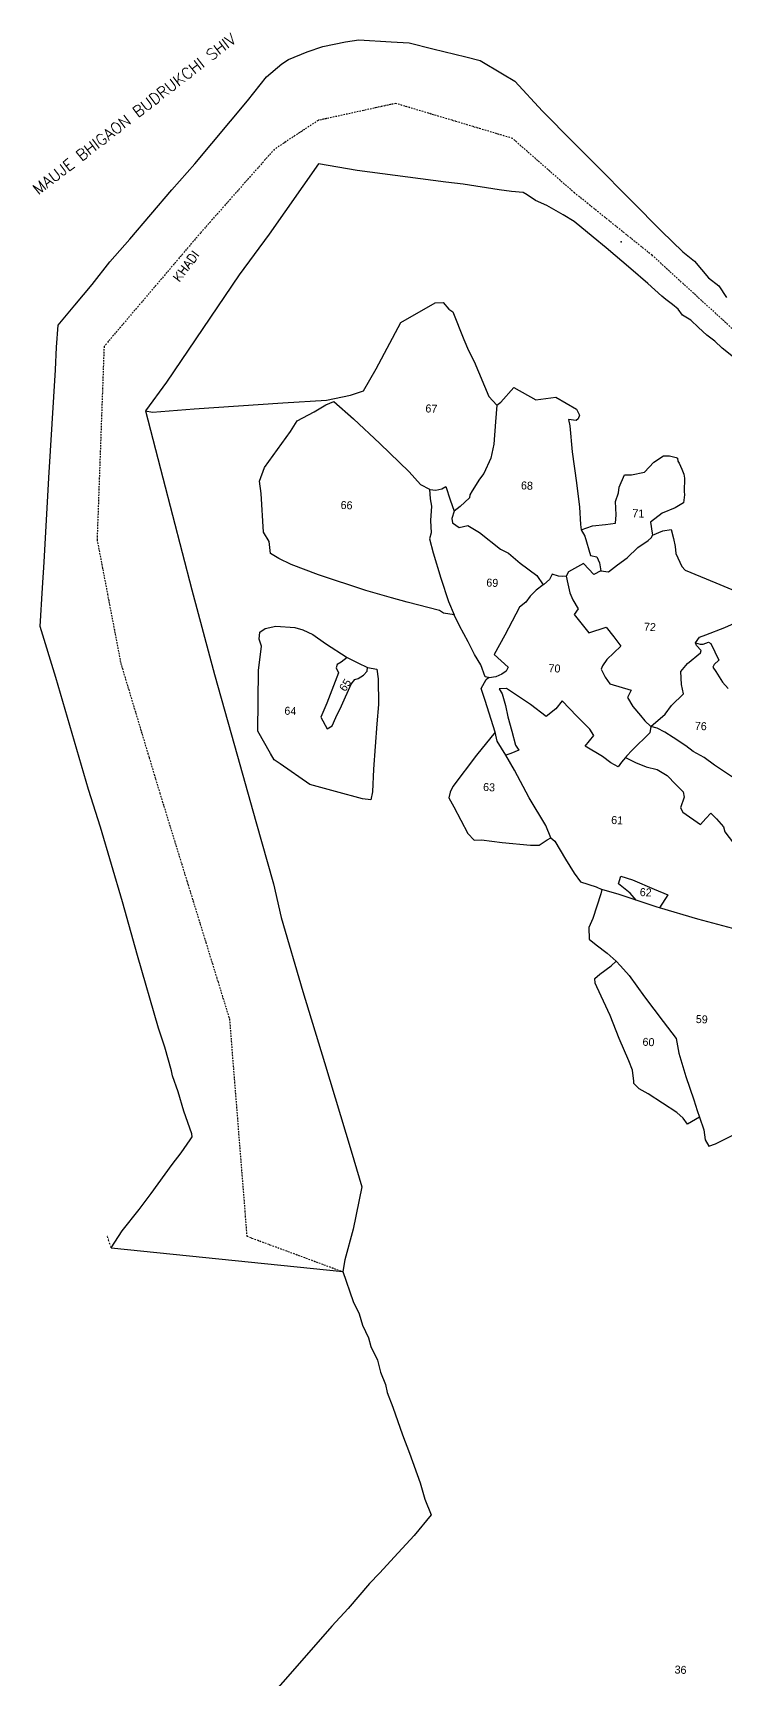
# Model space of a CAD drawing. Header units: feet. Extents: x 265428 to 267460, y 2141382 to 2144375.
# Drawn here: x 265428 to 266210, y 2142515 to 2144375 of the extents above; entities that cross this region are included whole.
import ezdxf
from ezdxf.enums import TextEntityAlignment as Align

# ---------------------------------------------------------------- set-up
doc = ezdxf.new("R2010")
doc.units = ezdxf.units.FT
doc.header["$LTSCALE"] = 0.3
doc.header["$MEASUREMENT"] = 0
doc.linetypes.add('DASHDOT', pattern=[1, 0.5, -0.25, 0, -0.25])
doc.linetypes.add('DIVIDE', pattern=[1.25, 0.5, -0.25, 0, -0.25, 0, -0.25])
for name, color, linetype in [('OFF', 1, 'Continuous'), ('POLY_PARCEL', 6, 'Continuous'), ('POLY_WATER', 4, 'Continuous'), ('TEXT_MAPIN', 7, 'Continuous'), ('TEXT_MAPOUT', 7, 'Continuous'), ('TEXT_PARCEL', 7, 'Continuous'), ('V_BOUND_LINE', 7, 'Continuous'), ('V_BOUND_STREAM_LINE', 7, 'DASHDOT'), ('V_DIVIDE_LINE', 7, 'DIVIDE')]:
    doc.layers.add(name, color=color, linetype=linetype)
doc.styles.get("Standard").update_dxf_attribs({"font": 'simplex.shx'})
doc.styles.add('TEXT_MAP', font='', dxfattribs={"height": 1.8})
doc.styles.get('TEXT_MAP').set_extended_font_data('Kruti Dev 050')

msp = doc.modelspace()

# ---------------------------------------------------------------- linework, layer by layer
at = {"layer": 'OFF'}
msp.add_line((265516.4, 2143002.6), (265778, 2142975.6), dxfattribs=at)
at = {"layer": 'POLY_PARCEL'}
for p, q in [((265843.8, 2144048), (265882.5, 2144070.4)), ((265882.5, 2144070.4), (265891.5, 2144070.8)), ((265891.5, 2144070.8), (265897.8, 2144063)), ((265897.8, 2144063), (265902.5, 2144060.2)), ((265902.5, 2144060.2), (265914.9, 2144028.7)), ((265815.9, 2143995.9), (265843.8, 2144048)), ((265914.9, 2144028.7), (265920.1, 2144016.3)), ((265920.1, 2144016.3), (265926.5, 2144004.2)), ((265926.5, 2144004.2), (265943, 2143964.6)), ((265801.5, 2143970.9), (265815.9, 2143995.9)), ((265759.8, 2143960.3), (265786.8, 2143965.8)), ((265786.8, 2143965.8), (265801.5, 2143970.9)), ((265943, 2143964.6), (265952, 2143954.6)), ((265956.5, 2143957.9), (265971.2, 2143974.5)), ((265971.2, 2143974.5), (265996.2, 2143960.6)), ((265996.2, 2143960.6), (266018.9, 2143963.6)), ((266018.9, 2143963.6), (266042.3, 2143950.1)), ((265555.1, 2143948.4), (265563.3, 2143946.7)), ((265563.3, 2143946.7), (265610.3, 2143950.6)), ((265610.3, 2143950.6), (265710.3, 2143957.2)), ((265710.3, 2143957.2), (265759.8, 2143960.3)), ((265726.5, 2143936.9), (265745.6, 2143947.2)), ((265745.6, 2143947.2), (265759.1, 2143955)), ((265759.1, 2143955), (265768.1, 2143959)), ((265768.1, 2143959), (265790.3, 2143939.2)), ((265952, 2143954.6), (265950.5, 2143935.9)), ((265952, 2143954.6), (265956.5, 2143957.9)), ((266042.3, 2143950.1), (266045.7, 2143943.3)), ((266045.7, 2143943.3), (266044.1, 2143939.1)), ((265689.7, 2143884.3), (265719.2, 2143925)), ((265719.2, 2143925), (265726.5, 2143936.9)), ((265790.3, 2143939.2), (265819.8, 2143911.4)), ((265950.5, 2143935.9), (265948.8, 2143910.7)), ((266041.7, 2143937.2), (266033.3, 2143938.4)), ((266033.3, 2143938.4), (266034.5, 2143931.4)), ((266034.5, 2143931.4), (266037.4, 2143902.1)), ((266044.1, 2143939.1), (266041.7, 2143937.2)), ((265819.8, 2143911.4), (265853.2, 2143879.4)), ((265948.8, 2143910.7), (265945.3, 2143894.7)), ((265945.3, 2143894.7), (265937.4, 2143877.5)), ((266037.4, 2143902.1), (266042.1, 2143866.8)), ((266118.9, 2143878.9), (266129.7, 2143890.1)), ((266129.7, 2143890.1), (266140.6, 2143897.5)), ((266140.6, 2143897.5), (266147.1, 2143897.4)), ((266147.1, 2143897.4), (266154.9, 2143895.7)), ((266154.9, 2143895.7), (266156.3, 2143894.6)), ((266156.3, 2143894.6), (266156.6, 2143891.4)), ((266156.6, 2143891.4), (266158.1, 2143889.2)), ((266158.1, 2143889.2), (266159.8, 2143885.8)), ((265684.1, 2143868.9), (265689.7, 2143884.3)), ((265686, 2143854.8), (265684.1, 2143868.9)), ((265853.2, 2143879.4), (265865.8, 2143865.2)), ((265932.4, 2143871.1), (265924.3, 2143857.9)), ((265937.4, 2143877.5), (265932.4, 2143871.1)), ((266090.4, 2143862.2), (266096.4, 2143875.9)), ((266096.4, 2143875.9), (266104.4, 2143875.8)), ((266104.4, 2143875.8), (266118.9, 2143878.9)), ((266159.8, 2143885.8), (266161.1, 2143882.5)), ((266161.1, 2143882.5), (266163.4, 2143876.8)), ((266163.4, 2143876.8), (266164.3, 2143872.2)), ((266164.3, 2143872.2), (266163.7, 2143857.1)), ((265688.6, 2143811.1), (265686, 2143854.8)), ((265865.8, 2143865.2), (265875.9, 2143859.6)), ((265875.9, 2143859.6), (265876.8, 2143849)), ((265875.9, 2143859.6), (265876.4, 2143859.3)), ((265876.4, 2143859.3), (265883.3, 2143858.7)), ((265883.3, 2143858.7), (265889.9, 2143860)), ((265889.9, 2143860), (265894.6, 2143862.6)), ((265894.6, 2143862.6), (265899.6, 2143847.8)), ((265921.2, 2143849.9), (265910.7, 2143840.1)), ((265921.8, 2143853.4), (265921.2, 2143849.9)), ((265924.3, 2143857.9), (265921.8, 2143853.4)), ((266042.1, 2143866.8), (266045.4, 2143839.3)), ((266086.1, 2143846), (266089.6, 2143855.6)), ((266089.6, 2143855.6), (266090.4, 2143862.2)), ((266164.2, 2143853.4), (266163, 2143844.5)), ((266163.7, 2143857.1), (266164.2, 2143853.4)), ((265876.8, 2143849), (265878.5, 2143840.6)), ((265878.5, 2143840.6), (265877.2, 2143824.2)), ((265899.6, 2143847.8), (265904.1, 2143834.8)), ((265904.1, 2143834.8), (265901.3, 2143826.6)), ((265910.7, 2143840.1), (265904.1, 2143834.8)), ((266045.4, 2143839.3), (266046.7, 2143819.8)), ((266086.9, 2143830.8), (266086.1, 2143846)), ((266139, 2143832.5), (266125.9, 2143822.6)), ((266153.8, 2143838.5), (266139, 2143832.5)), ((266163, 2143844.5), (266153.8, 2143838.5)), ((265877.2, 2143824.2), (265877.9, 2143810.3)), ((265901.3, 2143826.6), (265902, 2143821.7)), ((265902, 2143821.7), (265909.6, 2143816.4)), ((265909.6, 2143816.4), (265919.5, 2143818.6)), ((265919.5, 2143818.6), (265932.7, 2143810.8)), ((266046.7, 2143819.8), (266047.5, 2143813.8)), ((266047.5, 2143813.8), (266060.4, 2143818.2)), ((266047.5, 2143813.8), (266051.5, 2143806.6)), ((266060.4, 2143818.2), (266075.1, 2143820)), ((266075.1, 2143820), (266086.2, 2143821.5)), ((266086.2, 2143821.5), (266086.9, 2143830.8)), ((266125.9, 2143822.6), (266127.5, 2143810.1)), ((266128, 2143807.6), (266139.5, 2143812.5)), ((266139.5, 2143812.5), (266149, 2143814.2)), ((266149, 2143814.2), (266151.7, 2143804.1)), ((265694.8, 2143800.5), (265688.6, 2143811.1)), ((265696.6, 2143787.2), (265694.8, 2143800.5)), ((265877.9, 2143810.3), (265876.1, 2143803.6)), ((265876.1, 2143803.6), (265880.3, 2143787.8)), ((265932.7, 2143810.8), (265956.3, 2143791.8)), ((266051.5, 2143806.6), (266058.1, 2143784.9)), ((266099.3, 2143782.1), (266111.3, 2143793.7)), ((266111.3, 2143793.7), (266123.1, 2143801.9)), ((266123.1, 2143801.9), (266126.7, 2143805)), ((266126.7, 2143805), (266128, 2143807.6)), ((266127.5, 2143810.1), (266128, 2143807.6)), ((266151.7, 2143804.1), (266153.6, 2143794.9)), ((266153.6, 2143794.9), (266154.4, 2143787)), ((265706, 2143781.4), (265696.6, 2143787.2)), ((265719.9, 2143774.7), (265706, 2143781.4)), ((265880.3, 2143787.8), (265888.9, 2143759.1)), ((265956.3, 2143791.8), (265965.5, 2143787.4)), ((265965.5, 2143787.4), (265978.4, 2143776.1)), ((265978.4, 2143776.1), (265997.4, 2143762.1)), ((266050.1, 2143775.6), (266033, 2143766.2)), ((266061.8, 2143763.5), (266050.1, 2143775.6)), ((266058.1, 2143784.9), (266065.2, 2143783.4)), ((266065.2, 2143783.4), (266068.3, 2143776.6)), ((266068.3, 2143776.6), (266069.8, 2143767.5)), ((266088.4, 2143774.1), (266099.3, 2143782.1)), ((266154.4, 2143787), (266161.1, 2143772.2)), ((265750.5, 2143763.1), (265719.9, 2143774.7)), ((265804, 2143745.3), (265750.5, 2143763.1)), ((265888.9, 2143759.1), (265897.6, 2143732.8)), ((265997.4, 2143762.1), (266004.5, 2143751.5)), ((266011.7, 2143757.8), (266005.2, 2143752)), ((266014.5, 2143763.8), (266011.7, 2143757.8)), ((266022, 2143761.4), (266014.5, 2143763.8)), ((266026.2, 2143760.9), (266022, 2143761.4)), ((266030.4, 2143761.3), (266026.2, 2143760.9)), ((266033, 2143766.2), (266030.4, 2143761.3)), ((266030.4, 2143761.3), (266032.5, 2143752.9)), ((266069.8, 2143767.5), (266061.8, 2143763.5)), ((266069.8, 2143767.5), (266078.4, 2143766.4)), ((266078.4, 2143766.4), (266088.4, 2143774.1)), ((266161.1, 2143772.2), (266165.1, 2143768.1)), ((266165.1, 2143768.1), (266199.5, 2143753.9)), ((265833.3, 2143737.1), (265804, 2143745.3)), ((265989.7, 2143738.9), (265984.9, 2143731.9)), ((265996.7, 2143745.7), (265989.7, 2143738.9)), ((266004.5, 2143751.5), (265996.7, 2143745.7)), ((266005.2, 2143752), (266004.5, 2143751.5)), ((266032.5, 2143752.9), (266034.8, 2143742.6)), ((266034.8, 2143742.6), (266038, 2143734.6)), ((266199.5, 2143753.9), (266222.3, 2143744.5)), ((265850.9, 2143731.9), (265833.3, 2143737.1)), ((265887.3, 2143722.5), (265850.9, 2143731.9)), ((265891.9, 2143719.5), (265887.3, 2143722.5)), ((265903.8, 2143717.9), (265891.9, 2143719.5)), ((265897.6, 2143732.8), (265903.8, 2143717.9)), ((265977.7, 2143726.5), (265961.3, 2143694.9)), ((265984.9, 2143731.9), (265977.7, 2143726.5)), ((266038, 2143734.6), (266044.2, 2143724.7)), ((266044.2, 2143724.7), (266039.7, 2143718.2)), ((265684.4, 2143698.1), (265690.3, 2143702.2)), ((265690.3, 2143702.2), (265702.4, 2143705)), ((265702.4, 2143705), (265724.1, 2143703.4)), ((265724.1, 2143703.4), (265733, 2143700.7)), ((265733, 2143700.7), (265744.4, 2143695.5)), ((265910.1, 2143705.4), (265903.8, 2143717.9)), ((265919.7, 2143687.4), (265910.1, 2143705.4)), ((266039.7, 2143718.2), (266056.2, 2143697.3)), ((266056.2, 2143697.3), (266075.5, 2143703.9)), ((266075.5, 2143703.9), (266084.5, 2143693)), ((266188.4, 2143695), (266209.8, 2143703.6)), ((266209.8, 2143703.6), (266220.8, 2143708.2)), ((265683, 2143655), (265686.2, 2143682.2)), ((265683.6, 2143690.1), (265684.4, 2143698.1)), ((265686.2, 2143682.2), (265683.6, 2143690.1)), ((265744.4, 2143695.5), (265758.7, 2143685.3)), ((265758.7, 2143685.3), (265783.1, 2143669.4)), ((265927, 2143672.8), (265919.7, 2143687.4)), ((265961.3, 2143694.9), (265949.3, 2143673)), ((266092.3, 2143682.5), (266076.6, 2143667.3)), ((266084.5, 2143693), (266092.3, 2143682.5)), ((266176.7, 2143686.2), (266181.1, 2143692.6)), ((266176.7, 2143686.2), (266181.9, 2143684.6)), ((266177.9, 2143683), (266176.7, 2143686.2)), ((266182.9, 2143677.5), (266177.9, 2143683)), ((266181.1, 2143692.6), (266188.4, 2143695)), ((266181.9, 2143684.6), (266185.2, 2143684.8)), ((266185.2, 2143684.8), (266191.2, 2143686.9)), ((266191.2, 2143686.9), (266194, 2143685.2)), ((266194, 2143685.2), (266202.8, 2143666.4)), ((265776.2, 2143664.3), (265771.6, 2143661.5)), ((265783.1, 2143669.4), (265776.2, 2143664.3)), ((265783.1, 2143669.4), (265795.1, 2143663.4)), ((265933.9, 2143661.2), (265927, 2143672.8)), ((265949.3, 2143673), (265965.1, 2143658.6)), ((266076.6, 2143667.3), (266071.5, 2143660)), ((266167.5, 2143662.9), (266182.2, 2143675)), ((266182.2, 2143675), (266182.9, 2143677.5)), ((266202.8, 2143666.4), (266197.6, 2143661.7)), ((265682, 2143586.3), (265683, 2143655)), ((265773.1, 2143652.2), (265759.9, 2143618)), ((265771.6, 2143661.5), (265770.6, 2143658)), ((265770.6, 2143658), (265773.1, 2143652.2)), ((265791.9, 2143644.7), (265795.5, 2143645.8)), ((265795.1, 2143663.4), (265806.2, 2143658.4)), ((265795.5, 2143645.8), (265801.4, 2143649.6)), ((265801.4, 2143649.6), (265805.6, 2143654.2)), ((265805.6, 2143654.2), (265806.2, 2143658.4)), ((265806.2, 2143658.4), (265816.5, 2143656.5)), ((265816.5, 2143656.5), (265818.1, 2143645.6)), ((265818.1, 2143645.6), (265818.4, 2143616.5)), ((265939.1, 2143647.6), (265933.9, 2143661.2)), ((265942.7, 2143646.9), (265939.1, 2143647.6)), ((265940.1, 2143644.7), (265942.7, 2143646.9)), ((265943.3, 2143646.7), (265942.7, 2143646.9)), ((265950.9, 2143647.7), (265943.3, 2143646.7)), ((265957.9, 2143650.6), (265950.9, 2143647.7)), ((265962.6, 2143654.3), (265957.9, 2143650.6)), ((265965.1, 2143658.6), (265962.6, 2143654.3)), ((266071.5, 2143660), (266070, 2143656.4)), ((266070, 2143656.4), (266074.5, 2143647.3)), ((266074.5, 2143647.3), (266079.7, 2143639.9)), ((266159.9, 2143653.9), (266167.5, 2143662.9)), ((266160.6, 2143639.2), (266159.9, 2143653.9)), ((266197.6, 2143661.7), (266196.3, 2143658.5)), ((266196.3, 2143658.5), (266199.4, 2143653.8)), ((266199.4, 2143653.8), (266207.1, 2143641.7)), ((265776.6, 2143615), (265787.6, 2143639.6)), ((265787.6, 2143639.6), (265791.9, 2143644.7)), ((265934.6, 2143634.7), (265940.1, 2143644.7)), ((265939, 2143621.1), (265934.6, 2143634.7)), ((265962.9, 2143634.7), (265954.7, 2143634.1)), ((265954.7, 2143634.1), (265958, 2143628.4)), ((265958, 2143628.4), (265962, 2143615.5)), ((265990, 2143616.3), (265962.9, 2143634.7)), ((266079.7, 2143639.9), (266103.9, 2143632.6)), ((266103.9, 2143632.6), (266099.9, 2143624.3)), ((266149.3, 2143615.3), (266163, 2143628.6)), ((266163, 2143628.6), (266160.6, 2143639.2)), ((266207.1, 2143641.7), (266213.6, 2143634.6)), ((265759.9, 2143618), (265753.2, 2143602)), ((265770.3, 2143601.6), (265776.6, 2143615)), ((265818.4, 2143616.5), (265816.5, 2143594.7)), ((265950.3, 2143585.2), (265939, 2143621.1)), ((265962, 2143615.5), (265964.6, 2143602.4)), ((266007.7, 2143603), (265990, 2143616.3)), ((266018.7, 2143611.6), (266007.7, 2143603)), ((266026, 2143620.6), (266018.7, 2143611.6)), ((266042.4, 2143603.4), (266026, 2143620.6)), ((266099.9, 2143624.3), (266105.8, 2143614)), ((266105.8, 2143614), (266114.5, 2143604)), ((266142.3, 2143605.5), (266149.3, 2143615.3)), ((265753.2, 2143602), (265760.6, 2143589)), ((265760.6, 2143589), (265766.2, 2143592.3)), ((265766.2, 2143592.3), (265770.3, 2143601.6)), ((265816.5, 2143594.7), (265812.9, 2143543.5)), ((265964.6, 2143602.4), (265969.1, 2143586.2)), ((266057.1, 2143588.6), (266042.4, 2143603.4)), ((266114.5, 2143604), (266119.5, 2143598)), ((266119.5, 2143598), (266126.1, 2143591.6)), ((266126.1, 2143591.6), (266124.9, 2143584.5)), ((266126.1, 2143591.6), (266142.3, 2143605.5)), ((266133.2, 2143589.6), (266126.1, 2143591.6)), ((266142, 2143585.3), (266133.2, 2143589.6)), ((265696.6, 2143560.9), (265682, 2143586.3)), ((265950.3, 2143585.2), (265929.2, 2143559.3)), ((265952.4, 2143575.1), (265950.3, 2143585.2)), ((265962.5, 2143559.3), (265952.4, 2143575.1)), ((265969.1, 2143586.2), (265973.1, 2143570.6)), ((265973.1, 2143570.6), (265977.1, 2143564.8)), ((266051.8, 2143569.5), (266061.8, 2143581.5)), ((266061.8, 2143581.5), (266057.1, 2143588.6)), ((266124.9, 2143584.5), (266105.2, 2143565)), ((266151.3, 2143579.2), (266142, 2143585.3)), ((266165.8, 2143569.7), (266151.3, 2143579.2)), ((265700.5, 2143554), (265696.6, 2143560.9)), ((265707.5, 2143549.3), (265700.5, 2143554)), ((265929.2, 2143559.3), (265902.6, 2143523.7)), ((265968.1, 2143561.2), (265962.5, 2143559.3)), ((265972.1, 2143542.1), (265962.5, 2143559.3)), ((265977.1, 2143564.8), (265968.1, 2143561.2)), ((266071.7, 2143557.6), (266051.8, 2143569.5)), ((266080.8, 2143550.7), (266071.7, 2143557.6)), ((266097.4, 2143556.4), (266092.9, 2143551.3)), ((266098.6, 2143557.9), (266097.4, 2143556.4)), ((266097.4, 2143556.4), (266108.7, 2143550.9)), ((266105.2, 2143565), (266098.6, 2143557.9)), ((266173.9, 2143563.4), (266165.8, 2143569.7)), ((266186.5, 2143556.4), (266173.9, 2143563.4)), ((266197.9, 2143547.9), (266186.5, 2143556.4)), ((265740.8, 2143526), (265707.5, 2143549.3)), ((265812.9, 2143543.5), (265811.7, 2143517.8)), ((265988.6, 2143511.1), (265972.1, 2143542.1)), ((266089.4, 2143546.2), (266080.8, 2143550.7)), ((266092.9, 2143551.3), (266089.4, 2143546.2)), ((266108.7, 2143550.9), (266120.8, 2143546.1)), ((266120.8, 2143546.1), (266133.4, 2143543.1)), ((266133.4, 2143543.1), (266144.7, 2143536.3)), ((266144.7, 2143536.3), (266154.4, 2143526.1)), ((266218.4, 2143534.5), (266197.9, 2143547.9)), ((265769.8, 2143518.1), (265740.8, 2143526)), ((265800.4, 2143509.7), (265769.8, 2143518.1)), ((265811.7, 2143517.8), (265809.8, 2143508.6)), ((265899.3, 2143517.3), (265897.9, 2143511)), ((265902.6, 2143523.7), (265899.3, 2143517.3)), ((266154.4, 2143526.1), (266162.5, 2143517.6)), ((266162.5, 2143517.6), (266163.9, 2143511.8)), ((265809.8, 2143508.6), (265800.4, 2143509.7)), ((265897.9, 2143511), (265903.7, 2143501)), ((265903.7, 2143501), (265919.5, 2143470.5)), ((266007.4, 2143479.7), (265988.6, 2143511.1)), ((266163.9, 2143511.8), (266159.8, 2143499.5)), ((266159.8, 2143499.5), (266162.3, 2143494.8)), ((266013.3, 2143465.7), (266007.4, 2143479.7)), ((266162.3, 2143494.8), (266182.3, 2143480.7)), ((266182.3, 2143480.7), (266188.4, 2143487.5)), ((266188.4, 2143487.5), (266193.8, 2143493.8)), ((266193.8, 2143493.8), (266200.5, 2143487.1)), ((266200.5, 2143487.1), (266208.1, 2143478.3)), ((266208.1, 2143478.3), (266209.9, 2143472.6)), ((265919.5, 2143470.5), (265926.6, 2143463.1)), ((265926.6, 2143463.1), (265934.9, 2143463.4)), ((265934.9, 2143463.4), (265958.1, 2143460.7)), ((265958.1, 2143460.7), (265990.1, 2143457.5)), ((265999.9, 2143457.4), (266009, 2143463.7)), ((266009, 2143463.7), (266013.3, 2143465.7)), ((266013.3, 2143465.7), (266017.5, 2143462.1)), ((266017.5, 2143462.1), (266029.6, 2143441.5)), ((266209.9, 2143472.6), (266219.5, 2143459.8)), ((265990.1, 2143457.5), (265999.9, 2143457.4)), ((266029.6, 2143441.5), (266039.5, 2143425.9)), ((266039.5, 2143425.9), (266046.5, 2143415.9)), ((266089.5, 2143413.9), (266092.3, 2143422.3)), ((266092.3, 2143422.3), (266105.5, 2143418.4)), ((266046.5, 2143415.9), (266064.2, 2143410.3)), ((266064.2, 2143410.3), (266070.8, 2143407.4)), ((266070.8, 2143407.4), (266069.8, 2143402.5)), ((266090.4, 2143401.7), (266070.8, 2143407.4)), ((266102.7, 2143403.2), (266089.5, 2143413.9)), ((266109.5, 2143395.4), (266102.7, 2143403.2)), ((266105.5, 2143418.4), (266129.8, 2143407.7)), ((266129.8, 2143407.7), (266145.5, 2143401.4)), ((266069.8, 2143402.5), (266060.7, 2143374.7)), ((266109.5, 2143395.4), (266090.4, 2143401.7)), ((266133.1, 2143387.6), (266109.5, 2143395.4)), ((266135.9, 2143386.7), (266133.1, 2143387.6)), ((266145.5, 2143401.4), (266135.9, 2143386.7)), ((266179.1, 2143374), (266135.9, 2143386.7)), ((266060.7, 2143374.7), (266056.1, 2143364.3)), ((266247.1, 2143355.8), (266179.1, 2143374)), ((266056.1, 2143364.3), (266056.4, 2143351.4)), ((266056.4, 2143351.4), (266064.4, 2143344.9)), ((266064.4, 2143344.9), (266076.8, 2143335.5)), ((266076.8, 2143335.5), (266086.9, 2143326.5)), ((266062.9, 2143306.9), (266068.5, 2143311.6)), ((266068.5, 2143311.6), (266081.4, 2143321)), ((266081.4, 2143321), (266086.9, 2143326.5)), ((266086.9, 2143326.5), (266091.7, 2143321.1)), ((266091.7, 2143321.1), (266101.7, 2143310.2)), ((266101.7, 2143310.2), (266118.8, 2143286)), ((266063.1, 2143301.5), (266062.9, 2143306.9)), ((266065.2, 2143297.3), (266063.1, 2143301.5)), ((266080.2, 2143265), (266065.2, 2143297.3)), ((266118.8, 2143286), (266140.2, 2143258.3)), ((266090.4, 2143239.2), (266080.2, 2143265)), ((266140.2, 2143258.3), (266154.6, 2143239.2)), ((266101.3, 2143213.8), (266090.4, 2143239.2)), ((266154.6, 2143239.2), (266157.6, 2143222.3)), ((266157.6, 2143222.3), (266165.7, 2143196.3)), ((266105.5, 2143203.2), (266101.3, 2143213.8)), ((266106.8, 2143190.9), (266105.5, 2143203.2)), ((266107, 2143188.3), (266106.8, 2143190.9)), ((266113, 2143182.2), (266107, 2143188.3)), ((266123, 2143176.6), (266113, 2143182.2)), ((266165.7, 2143196.3), (266174.8, 2143169.7)), ((266155.5, 2143155.5), (266123, 2143176.6)), ((266174.8, 2143169.7), (266178.6, 2143157.7)), ((266162.5, 2143148.9), (266155.5, 2143155.5)), ((266167.6, 2143142.2), (266162.5, 2143148.9)), ((266181.2, 2143150.1), (266167.6, 2143142.2)), ((266178.6, 2143157.7), (266181.2, 2143150.1)), ((266181.2, 2143150.1), (266185.9, 2143136)), ((266185.9, 2143136), (266187.6, 2143124.6)), ((266187.6, 2143124.6), (266191.5, 2143117.4)), ((266199.3, 2143120), (266220.3, 2143130.6)), ((266191.5, 2143117.4), (266199.3, 2143120))]:
    msp.add_line(p, q, dxfattribs=at)
at = {"layer": 'POLY_WATER'}
for p, q in [((265716.6, 2144345.1), (265737.8, 2144353.8)), ((265737.8, 2144353.8), (265755.5, 2144360.1)), ((265755.5, 2144360.1), (265781.1, 2144365.3)), ((265781.1, 2144365.3), (265796.3, 2144367.5)), ((265796.3, 2144367.5), (265832.6, 2144365.2)), ((265832.6, 2144365.2), (265853.2, 2144364.1)), ((265853.2, 2144364.1), (265880, 2144357.2)), ((265880, 2144357.2), (265917, 2144348.3)), ((265691.9, 2144325.5), (265709.2, 2144340.3)), ((265709.2, 2144340.3), (265716.6, 2144345.1)), ((265917, 2144348.3), (265933.5, 2144344.2)), ((265933.5, 2144344.2), (265958.4, 2144329.2)), ((265670.6, 2144298.7), (265691.9, 2144325.5)), ((265958.4, 2144329.2), (265972.4, 2144320.8)), ((265972.4, 2144320.8), (266003.7, 2144287)), ((265610.8, 2144227.3), (265670.6, 2144298.7)), ((266003.7, 2144287), (266038.4, 2144251.9)), ((266038.4, 2144251.9), (266063.4, 2144226.9)), ((265584.8, 2144197.8), (265610.8, 2144227.3)), ((265750.5, 2144227.4), (265694.9, 2144148)), ((265794.4, 2144219.8), (265750.5, 2144227.4)), ((266063.4, 2144226.9), (266104.4, 2144185.6)), ((265894.4, 2144206.5), (265794.4, 2144219.8)), ((265914, 2144204.4), (265894.4, 2144206.5)), ((265954.7, 2144198.1), (265914, 2144204.4)), ((265537.6, 2144142.2), (265584.8, 2144197.8)), ((265968.7, 2144196.1), (265954.7, 2144198.1)), ((265981.9, 2144194.8), (265968.7, 2144196.1)), ((265986.5, 2144192.4), (265981.9, 2144194.8)), ((265995.8, 2144186.1), (265986.5, 2144192.4)), ((266008.8, 2144180.1), (265995.8, 2144186.1)), ((266104.4, 2144185.6), (266138.2, 2144151.3)), ((266027, 2144169.6), (266008.8, 2144180.1)), ((266039.5, 2144162.1), (266027, 2144169.6)), ((265694.9, 2144148), (265660.9, 2144102)), ((266060.9, 2144144.6), (266039.5, 2144162.1)), ((266138.2, 2144151.3), (266162.2, 2144128.1)), ((265515.1, 2144116.6), (265537.6, 2144142.2)), ((266075.6, 2144132.3), (266060.9, 2144144.6)), ((266103.7, 2144108.8), (266075.6, 2144132.3)), ((265495, 2144091.2), (265515.1, 2144116.6)), ((266162.2, 2144128.1), (266175.5, 2144117.3)), ((266175.5, 2144117.3), (266191.4, 2144098.7)), ((265660.9, 2144102), (265578.8, 2143980.7)), ((266122.8, 2144092), (266103.7, 2144108.8)), ((266138.7, 2144077.7), (266122.8, 2144092)), ((266191.4, 2144098.7), (266202.9, 2144089.4)), ((265475.4, 2144067.5), (265495, 2144091.2)), ((266142.9, 2144074), (266138.7, 2144077.7)), ((266150.7, 2144068.4), (266142.9, 2144074)), ((266202.9, 2144089.4), (266211.6, 2144076.4)), ((265456.4, 2144044.9), (265475.4, 2144067.5)), ((266156.9, 2144063), (266150.7, 2144068.4)), ((266161.8, 2144056.5), (266156.9, 2144063)), ((266171.2, 2144050.8), (266161.8, 2144056.5)), ((265454.8, 2144020.2), (265456.4, 2144044.9)), ((266180.1, 2144042.5), (266171.2, 2144050.8)), ((266189.4, 2144033.7), (266180.1, 2144042.5)), ((265453.6, 2143994.6), (265454.8, 2144020.2)), ((266198.3, 2144027.1), (266189.4, 2144033.7)), ((266206.9, 2144018.9), (266198.3, 2144027.1)), ((266230.5, 2144000.1), (266206.9, 2144018.9)), ((265446.1, 2143872.4), (265453.6, 2143994.6)), ((265578.8, 2143980.7), (265555.1, 2143948.4)), ((265555.1, 2143948.4), (265574.7, 2143872.5)), ((265440.9, 2143777.4), (265446.1, 2143872.4)), ((265574.7, 2143872.5), (265607.6, 2143746)), ((265439, 2143748.3), (265440.9, 2143777.4)), ((265436.2, 2143704.6), (265439, 2143748.3)), ((265607.6, 2143746), (265633.3, 2143650.3)), ((265454, 2143646.8), (265436.2, 2143704.6)), ((265490.9, 2143520.4), (265454, 2143646.8)), ((265633.3, 2143650.3), (265655.8, 2143570)), ((265655.8, 2143570), (265680, 2143484.4)), ((265504.3, 2143478), (265490.9, 2143520.4)), ((265529.1, 2143393.4), (265504.3, 2143478)), ((265680, 2143484.4), (265699.9, 2143413.8)), ((265699.9, 2143413.8), (265708.6, 2143375.6)), ((265546.3, 2143333), (265529.1, 2143393.4)), ((265708.6, 2143375.6), (265732.9, 2143292)), ((265569.9, 2143250.9), (265546.3, 2143333)), ((265732.9, 2143292), (265757.4, 2143212.1)), ((265576.9, 2143229.2), (265569.9, 2143250.9)), ((265584.6, 2143202.6), (265576.9, 2143229.2)), ((265585.7, 2143196.9), (265584.6, 2143202.6)), ((265757.4, 2143212.1), (265787.5, 2143112.2)), ((265592, 2143178.8), (265585.7, 2143196.9)), ((265598.6, 2143156.9), (265592, 2143178.8)), ((265607.5, 2143131.3), (265598.6, 2143156.9)), ((265595.7, 2143110), (265605.8, 2143124.5)), ((265605.8, 2143124.5), (265607.9, 2143127.9)), ((265607.9, 2143127.9), (265607.5, 2143131.3)), ((265585.2, 2143096.6), (265595.7, 2143110)), ((265787.5, 2143112.2), (265799.7, 2143071.6)), ((265561.5, 2143063.9), (265585.2, 2143096.6)), ((265799.7, 2143071.6), (265789.7, 2143023.5)), ((265548.1, 2143045.9), (265561.5, 2143063.9)), ((265528.7, 2143021.9), (265548.1, 2143045.9)), ((265516.4, 2143002.6), (265528.7, 2143021.9)), ((265789.7, 2143023.5), (265780.4, 2142989.1)), ((265780.4, 2142989.1), (265778, 2142975.6))]:
    msp.add_line(p, q, dxfattribs=at)
at = {"layer": 'TEXT_MAPIN'}
msp.add_point((266092.7, 2144139.4), dxfattribs=at)
at = {"layer": 'V_BOUND_LINE'}
for p, q in [((265778, 2142975.6), (265789.9, 2142941.7)), ((265789.9, 2142941.7), (265796.5, 2142927.9)), ((265796.5, 2142927.9), (265800.2, 2142915)), ((265800.2, 2142915), (265807.2, 2142900.8)), ((265807.2, 2142900.8), (265809.7, 2142891)), ((265809.7, 2142891), (265817.4, 2142875.7)), ((265817.4, 2142875.7), (265820.8, 2142862.2)), ((265820.8, 2142862.2), (265826.4, 2142848.2)), ((265826.4, 2142848.2), (265828.4, 2142839)), ((265828.4, 2142839), (265834.8, 2142822.5)), ((265834.8, 2142822.5), (265845.7, 2142791.4)), ((265845.7, 2142791.4), (265853.5, 2142770.4)), ((265853.5, 2142770.4), (265865.7, 2142736.9)), ((265865.7, 2142736.9), (265870.9, 2142718.6)), ((265870.9, 2142718.6), (265877.8, 2142700.9)), ((265877.8, 2142700.9), (265858.6, 2142677.3)), ((265858.6, 2142677.3), (265840.8, 2142658)), ((265840.8, 2142658), (265819.6, 2142634.9)), ((265808.4, 2142623.2), (265784.1, 2142595)), ((265819.6, 2142634.9), (265808.4, 2142623.2)), ((265784.1, 2142595), (265765.7, 2142575.1)), ((265765.7, 2142575.1), (265726.6, 2142530.3)), ((265726.6, 2142530.3), (265673.7, 2142470))]:
    msp.add_line(p, q, dxfattribs=at)
at = {"layer": 'V_BOUND_STREAM_LINE', "ltscale": 10}
for p, q in [((265837.9, 2144295.6), (265750.2, 2144276.4)), ((265969.8, 2144256.1), (265837.9, 2144295.6)), ((265750.2, 2144276.4), (265700.7, 2144243.7)), ((265700.7, 2144243.7), (265617.4, 2144149.4)), ((266040, 2144194.5), (265969.8, 2144256.1)), ((266127.6, 2144124), (266040, 2144194.5)), ((265617.4, 2144149.4), (265508.4, 2144021)), ((266222.3, 2144037.3), (266127.6, 2144124)), ((265508.4, 2144021), (265500.5, 2143802.6)), ((265500.5, 2143802.6), (265527.3, 2143662.9)), ((265527.3, 2143662.9), (265571.4, 2143516.2)), ((265571.4, 2143516.2), (265650.1, 2143260.9)), ((265650.1, 2143260.9), (265669.7, 2143015.7)), ((265669.7, 2143015.7), (265778, 2142975.6))]:
    msp.add_line(p, q, dxfattribs=at)
at = {"layer": 'V_DIVIDE_LINE', "ltscale": 10}
msp.add_line((265516.4, 2143002.6), (265511.7, 2143017), dxfattribs=at)

# ---------------------------------------------------------------- texts
at = {"layer": 'TEXT_MAPIN'}
msp.add_text('KHADI', height=10.05, rotation=53.6193, dxfattribs=at).set_placement((265601, 2144111.7), align=Align.MIDDLE)
at = {"layer": 'TEXT_MAPOUT'}
msp.add_text('MAUJE BHIGAON BUDRUKCHI SHIV', height=12.561, rotation=37.708, dxfattribs=at).set_placement((265434, 2144191.8))
at = {"layer": 'TEXT_PARCEL', "style": 'TEXT_MAP'}
for s, rotation, p in [('67', 357.3267, (265878.2, 2143950.8)), ('68', 357.3267, (265986.2, 2143863.8)), ('66', 357.3267, (265782.4, 2143841.7)), ('71', 357.3267, (266112, 2143832.4)), ('69', 357.3267, (265947, 2143754)), ('72', 357.3267, (266125.1, 2143704.2)), ('65', 56.5409, (265780.8, 2143638.4)), ('70', 357.3267, (266017.3, 2143657.3)), ('64', 357.3267, (265718.9, 2143609.2)), ('76', 357.3267, (266182.6, 2143592.1)), ('63', 357.3267, (265943.4, 2143523)), ('61', 357.3267, (266088.1, 2143485.7)), ('62', 357.3267, (266120.4, 2143404.3)), ('59', 357.3267, (266183.7, 2143260.8)), ('60', 357.3267, (266123.5, 2143235.1)), ('36', 357.3267, (266159.7, 2142525.8))]:
    msp.add_text(s, height=9.04, rotation=rotation, dxfattribs=at).set_placement(p, align=Align.MIDDLE)

doc.saveas('drawing.dxf')
